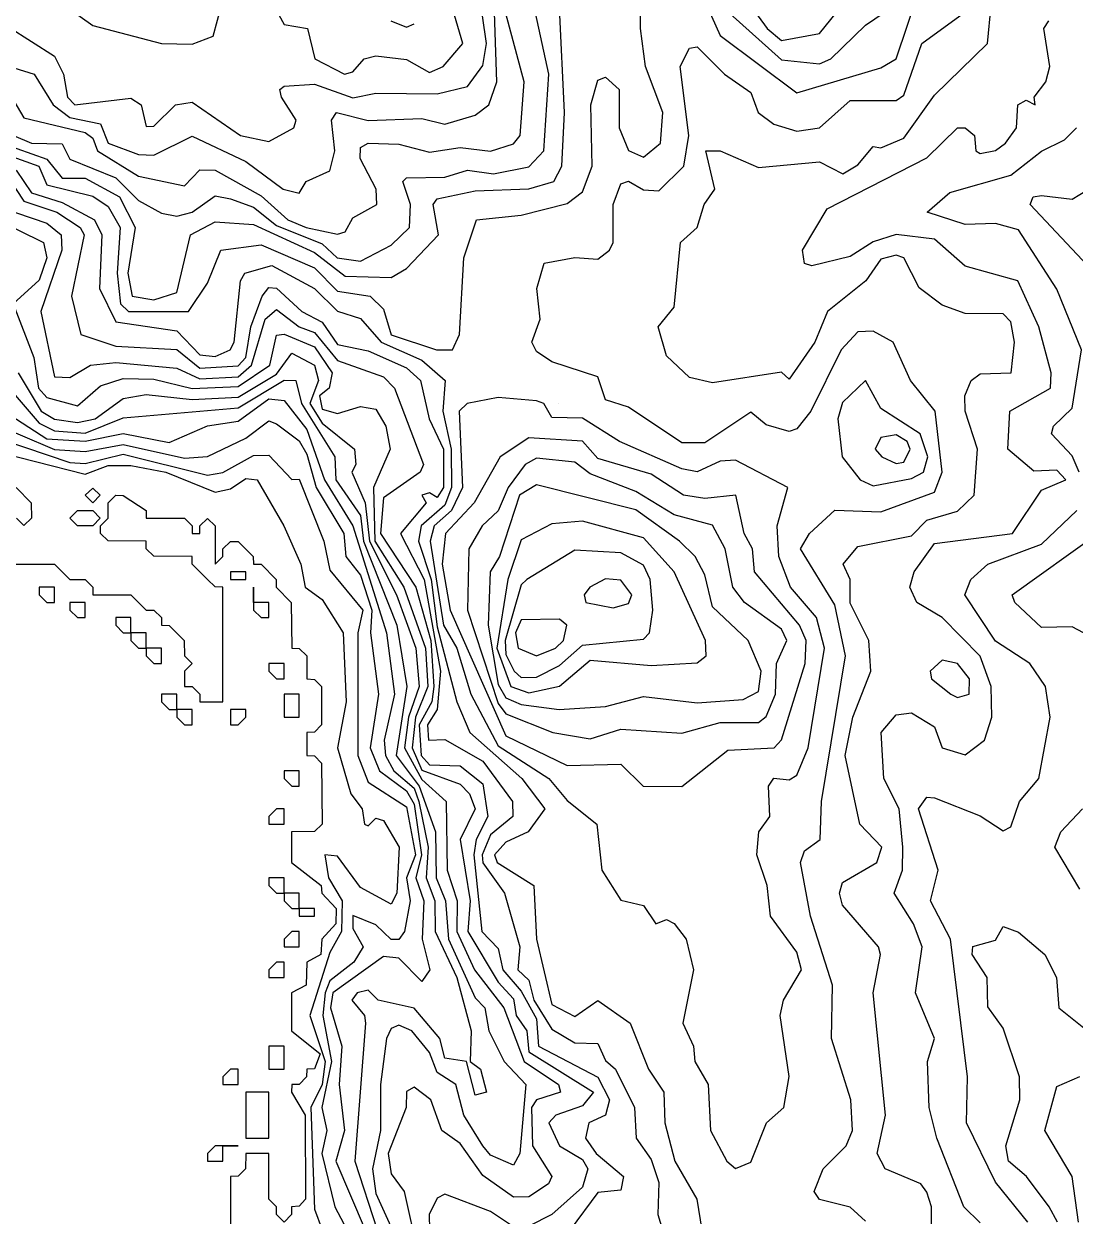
# Model space of a CAD drawing. Header units: metres. Extents: x 310028 to 360472, y 4137098 to 4159193.
# Drawn here: x 351607 to 353668, y 4146484 to 4148821 of the extents above; entities that cross this region are included whole.
import ezdxf

# ---------------------------------------------------------------- set-up
doc = ezdxf.new("R2010")
doc.units = ezdxf.units.M
for name, color, linetype in [('COAST', 5, 'Continuous'), ('CONTOUR', 254, 'Continuous'), ('CONTOUR_INDEX', 33, 'Continuous')]:
    doc.layers.add(name, color=color, linetype=linetype)

msp = doc.modelspace()

# ---------------------------------------------------------------- linework, layer by layer
at = {"layer": 'COAST'}
for points in [[(351592.5, 4147912.4), (351622, 4147882.5), (351622.2, 4147852.5), (351607.5, 4147837.9), (351592.8, 4147852.5)], [(351592.5, 4147762.5), (351667.5, 4147762.3), (351697.5, 4147732.4), (351727.5, 4147732.4), (351742.4, 4147717.5), (351742.5, 4147702.5), (351817.5, 4147702.2), (351847.5, 4147672.4), (351862.5, 4147672.1), (351877.2, 4147657.5), (351877.5, 4147642.5), (351892.5, 4147642.4), (351922, 4147612.5), (351922.4, 4147582.5), (351937.5, 4147567.5), (351922.4, 4147552.5), (351922.5, 4147522.5), (351937.5, 4147522.4), (351952.5, 4147507.5), (351952.5, 4147492.5), (351997.5, 4147492.5), (351997.6, 4147717.5), (351982.5, 4147717.7), (351967.5, 4147732.5), (351937.6, 4147762.5), (351937.5, 4147777.5), (351862.5, 4147777.8), (351847.5, 4147792.5), (351847.5, 4147807.5), (351772.5, 4147807.8), (351757.6, 4147822.5), (351757.5, 4147837.5), (351772.6, 4147852.5), (351772.8, 4147882.5), (351787.5, 4147897.3), (351802.5, 4147897.2), (351847.3, 4147867.5), (351847.5, 4147852.4), (351922.5, 4147852.3), (351937.4, 4147837.5), (351937.5, 4147822.5), (351952.5, 4147822.5), (351952.6, 4147837.5), (351967.5, 4147851.9), (351982.4, 4147837.5), (351982.5, 4147762.5), (351997.5, 4147777.5), (351997.6, 4147792.5), (352012.5, 4147807), (352027.5, 4147806.6), (352057.2, 4147777.5), (352057.5, 4147762.5), (352072.5, 4147762.1), (352101.8, 4147732.5), (352102.1, 4147717.5), (352131.6, 4147687.5), (352132.5, 4147597.5), (352147.5, 4147597.3), (352161.9, 4147582.5), (352162.3, 4147537.5), (352177.5, 4147536.5), (352191.1, 4147522.5), (352191, 4147447.5), (352177.5, 4147433.3), (352162.3, 4147432.5), (352162.2, 4147402.5), (352162.3, 4147387.5), (352177.5, 4147386.6), (352190.9, 4147372.5), (352192.4, 4147252.5), (352177.5, 4147238.3), (352132.4, 4147237.5), (352132.3, 4147177.5), (352190.3, 4147132.5), (352191.8, 4147117.5), (352219.9, 4147087.5), (352219.3, 4147057.5), (352191.9, 4147027.5), (352189.7, 4146997.5), (352162.1, 4146982.5), (352160.7, 4146937.5), (352132.1, 4146922.5), (352132.1, 4146847.5), (352188.5, 4146802.5), (352177.5, 4146773.5), (352162.4, 4146772.5), (352161.8, 4146757.5), (352147.5, 4146742.7), (352132.5, 4146742.5), (352132.4, 4146727.5), (352159.1, 4146682.5), (352159.8, 4146517.5), (352147.5, 4146503.8), (352132.2, 4146502.5), (352132.1, 4146487.5), (352117.5, 4146472.5), (352103, 4146487.5), (352102.8, 4146502.5), (352088, 4146517.5), (352087.5, 4146607.6), (352042.5, 4146607.6), (352041.7, 4146577.5), (352027.5, 4146562.9), (352012.4, 4146562.5), (352012.3, 4146292.5)], [(351742.5, 4147882.6), (351727.7, 4147897.5), (351742.5, 4147911.3), (351757.3, 4147897.5), (351742.5, 4147882.6)], [(351712.5, 4147837.6), (351697.9, 4147852.5), (351712.5, 4147867.2), (351742.5, 4147867.3), (351757.4, 4147852.5), (351742.5, 4147837.7), (351712.5, 4147837.6)], [(352012.5, 4147732.5), (352042.5, 4147732.5), (352042.6, 4147747.5), (352012.5, 4147747.5), (352012.5, 4147732.5)], [(351637.5, 4147702.5), (351652.5, 4147687.5), (351667.5, 4147687.5), (351667.5, 4147717.5), (351637.5, 4147717.5), (351637.5, 4147702.5)], [(352057.5, 4147702.5), (352057.5, 4147687.5), (352057.5, 4147717.5), (352057.5, 4147702.5)], [(351697.5, 4147672.5), (351712.5, 4147657.5), (351727.5, 4147657.5), (351727.5, 4147687.5), (351697.5, 4147687.5), (351697.5, 4147672.5)], [(352057.5, 4147672.5), (352072.5, 4147657.5), (352087.5, 4147657.5), (352087.5, 4147687.5), (352057.5, 4147687.5), (352057.5, 4147672.5)], [(351787.5, 4147642.5), (351802.5, 4147627.5), (351817.5, 4147627.5), (351817.5, 4147657.5), (351787.5, 4147657.5), (351787.5, 4147642.5)], [(351817.5, 4147612.5), (351832.5, 4147597.5), (351847.5, 4147597.5), (351847.5, 4147627.5), (351817.5, 4147627.5), (351817.5, 4147612.5)], [(351847.5, 4147582.5), (351862.5, 4147567.5), (351877.5, 4147567.5), (351877.5, 4147597.5), (351847.5, 4147597.5), (351847.5, 4147582.5)], [(352087.5, 4147552.5), (352102.5, 4147537.5), (352117.5, 4147537.5), (352117.5, 4147567.5), (352087.5, 4147567.5), (352087.5, 4147552.5)], [(351877.5, 4147492.5), (351892.5, 4147477.5), (351907.5, 4147477.5), (351907.5, 4147507.5), (351877.5, 4147507.5), (351877.5, 4147492.5)], [(352117.5, 4147462.5), (352147.5, 4147462.5), (352147.5, 4147507.5), (352117.5, 4147507.5), (352117.5, 4147462.5)], [(351907.5, 4147462.5), (351922.5, 4147447.5), (351937.5, 4147447.5), (351937.5, 4147477.5), (351907.5, 4147477.5), (351907.5, 4147462.5)], [(352012.5, 4147462.5), (352012.5, 4147447.5), (352027.5, 4147447.5), (352042.5, 4147462.5), (352042.5, 4147477.5), (352012.5, 4147477.5), (352012.5, 4147462.5)], [(352117.5, 4147342.5), (352132.5, 4147327.5), (352147.5, 4147327.5), (352147.5, 4147357.5), (352117.5, 4147357.5), (352117.5, 4147342.5)], [(352087.5, 4147252.5), (352117.5, 4147252.5), (352117.5, 4147282.5), (352102.5, 4147282.5), (352087.5, 4147267.5), (352087.5, 4147252.5)], [(352087.5, 4147132.5), (352102.5, 4147117.5), (352117.5, 4147117.5), (352117.5, 4147147.5), (352087.5, 4147147.5), (352087.5, 4147132.5)], [(352117.5, 4147102.5), (352132.5, 4147087.5), (352147.5, 4147087.5), (352147.5, 4147117.5), (352117.5, 4147117.5), (352117.5, 4147102.5)], [(352147.5, 4147072.5), (352177.5, 4147072.5), (352177.5, 4147087.5), (352147.5, 4147087.5), (352147.5, 4147072.5)], [(352117.5, 4147012.5), (352147.5, 4147012.5), (352147.5, 4147042.5), (352132.5, 4147042.5), (352117.5, 4147027.5), (352117.5, 4147012.5)], [(352087.5, 4146952.5), (352117.5, 4146952.5), (352117.5, 4146982.5), (352102.5, 4146982.5), (352087.5, 4146967.5), (352087.5, 4146952.5)], [(352087.5, 4146772.5), (352117.5, 4146772.5), (352117.5, 4146817.5), (352087.5, 4146817.5), (352087.5, 4146772.5)], [(351997.5, 4146742.5), (352027.5, 4146742.5), (352027.5, 4146772.5), (352012.5, 4146772.5), (351997.5, 4146757.5), (351997.5, 4146742.5)], [(352042.4, 4146637.5), (352087.6, 4146637.5), (352087.5, 4146727.6), (352042.4, 4146727.5), (352042.4, 4146637.5)], [(351967.5, 4146592.5), (351997.5, 4146592.5), (351997.5, 4146622.5), (351982.5, 4146622.5), (351967.5, 4146607.5), (351967.5, 4146592.5)], [(351997.5, 4146622.5), (352027.5, 4146622.5), (351997.5, 4146622.5)]]:
    msp.add_lwpolyline(points, dxfattribs=at)
at = {"layer": 'CONTOUR'}
for points, elevation in [([(352416.1, 4148182.5), (352447.5, 4148182.2), (352461.2, 4148212.5), (352470.3, 4148362.5), (352494.9, 4148437.5), (352582.5, 4148446.6), (352672.5, 4148469.5), (352702.5, 4148491.9), (352721.5, 4148542.5), (352719.1, 4148662.5), (352732.5, 4148710.8), (352747.5, 4148716.7), (352774.2, 4148692.5), (352774.6, 4148617.5), (352792.5, 4148573.2), (352822.5, 4148559.9), (352855.3, 4148587.5), (352859.9, 4148647.5), (352826.4, 4148737.5), (352816, 4148812.5), (352818.4, 4148977.5)], 110), ([(351592.5, 4148868), (351697.5, 4148850.4), (351742.5, 4148818.4), (351877.5, 4148782.8), (351937.5, 4148781.5), (351978.8, 4148797.5), (352012.5, 4148923.5), (352027.5, 4148936.1), (352042.5, 4148931.8), (352072.5, 4148902.4), (352117.5, 4148820), (352163.3, 4148812.5), (352178.1, 4148752.5), (352236, 4148722.5)], 170), ([(352972.5, 4148939), (353064.6, 4148812.5), (353092.5, 4148788.8), (353167.5, 4148802.1), (353211.6, 4148857.5)], 130), ([(352221.5, 4148362.5), (352267.5, 4148356.4), (352327.5, 4148387.8), (352363.3, 4148422.5), (352365.3, 4148467.5), (352350.5, 4148512.5), (352357.5, 4148519.7), (352432.5, 4148520.9), (352477.5, 4148534.6), (352528.1, 4148527.5), (352597.5, 4148541.4), (352626.5, 4148572.5), (352636.5, 4148722.5), (352597.5, 4148903.8)], 130), ([(352927.5, 4148899.8), (352972.5, 4148798.6), (353122.5, 4148686), (353287.5, 4148735.4), (353317.5, 4148752.8), (353362.8, 4148887.5)], 110), ([(352032.2, 4148602.5), (352087.5, 4148590.7), (352136.5, 4148617.5), (352141.2, 4148632.5), (352112.5, 4148677.5), (352109.3, 4148692.5), (352117.5, 4148699.4), (352177.5, 4148702.9), (352252.5, 4148676.2), (352297.5, 4148685.8), (352417.5, 4148684), (352477.5, 4148698.8), (352507.5, 4148739.4), (352514.3, 4148782.5), (352499.4, 4148887.5)], 160), ([(351819.8, 4148287.5), (351862.5, 4148280.3), (351907.5, 4148294.6), (351934.3, 4148407.5), (351982.5, 4148433), (352057.5, 4148428), (352177.5, 4148373.3), (352237.5, 4148326.9), (352327.5, 4148324.1), (352357.5, 4148341.7), (352420.1, 4148407.5), (352409.7, 4148467.5), (352417.5, 4148478.4), (352492.5, 4148493.9), (352597.5, 4148498.2), (352646.4, 4148512.5), (352661.9, 4148542.5), (352667.5, 4148647.5), (352657.5, 4148852.7)], 120), ([(352236, 4148722.5), (352252.5, 4148727.3), (352274.5, 4148752.5), (352297.5, 4148758.9), (352357.5, 4148751.4), (352402.5, 4148726), (352429.7, 4148737.5), (352467.8, 4148782.5), (352442, 4148872.5)], 170), ([(353386.5, 4146442.5), (353386.5, 4146502.5), (353377.5, 4146531.4), (353365.9, 4146547.5), (353295.9, 4146577.5), (353280.2, 4146607.5), (353296.4, 4146682.5), (353272.7, 4146922.5), (353286.5, 4146997.5), (353283.1, 4147012.5), (353212.5, 4147094), (353206.2, 4147117.5), (353212.5, 4147138.3), (353279.5, 4147177.5), (353289.3, 4147207.5), (353246.6, 4147252.5), (353217.8, 4147387.5), (353232.8, 4147462.5), (353267.6, 4147552.5), (353264, 4147612.5), (353227.5, 4147686), (353227.1, 4147732.5), (353213.8, 4147762.5), (353242.5, 4147796.9), (353347.5, 4147818), (353377.5, 4147848.4), (353437.5, 4147866.2), (353470.7, 4147897.5), (353477, 4147987.5), (353452.8, 4148062.5), (353452, 4148092.5), (353464.8, 4148122.5), (353482.5, 4148135.4), (353543, 4148137.5), (353549.3, 4148197.5), (353542.5, 4148237.2), (353527.5, 4148252.7), (353452.5, 4148253.8), (353407.5, 4148270.1), (353362.5, 4148304.1), (353332.8, 4148362.5), (353317.5, 4148367.8), (353287.5, 4148359.9), (353258.2, 4148317.5), (353183.1, 4148257.5), (353158.1, 4148197.5), (353107.5, 4148124.7), (353092.5, 4148138.5), (352957.5, 4148118), (352912.5, 4148128.4), (352867.5, 4148170.8), (352850.9, 4148227.5), (352882.5, 4148265.8), (352894.6, 4148392.5), (352927.5, 4148422.2), (352940.9, 4148467.5), (352961.8, 4148497.5), (352944.7, 4148572.5), (352972.5, 4148572.2), (353047.5, 4148539.7), (353167.5, 4148551), (353212.7, 4148527.5), (353242.5, 4148545), (353272.5, 4148581), (353287.5, 4148578.2), (353332.5, 4148597.5), (353392.5, 4148681.3), (353496.8, 4148782.5), (353503.7, 4148857.5)], 90), ([(352972.5, 4148858.5), (353092.5, 4148750.6), (353167.5, 4148743.1), (353189.2, 4148752.5), (353257.5, 4148818.6), (353314.2, 4148857.5)], 120), ([(352160.7, 4148422.5), (352222.5, 4148409.1), (352237.5, 4148413.8), (352252.5, 4148441.1), (352299.2, 4148467.5), (352298.1, 4148497.5), (352266.9, 4148557.5), (352267.5, 4148578.7), (352282.5, 4148587.3), (352342.5, 4148585.5), (352402.5, 4148569.6), (352462.5, 4148578.9), (352522.5, 4148571.9), (352567.5, 4148586.4), (352580.4, 4148602.5), (352588.1, 4148707.5), (352552.5, 4148841.6)], 140), ([(351577.5, 4148815.2), (351667.5, 4148758.2), (351685.4, 4148722.5), (351693, 4148677.5), (351707.7, 4148662.5), (351817.5, 4148675.9), (351837.6, 4148662.5), (351847.5, 4148620.2), (351862.5, 4148620.8), (351904.8, 4148662.5), (351937.5, 4148667.6), (352032.2, 4148602.5)], 160), ([(352326.9, 4148827.5), (352357.5, 4148814.8), (352372.5, 4148821.6)], 180), ([(353482.5, 4146471.3), (353450.3, 4146502.5), (353397.3, 4146637.5), (353382, 4146697.5), (353378.8, 4146787.5), (353392.4, 4146832.5), (353355.3, 4146922.5), (353368.3, 4147012.5), (353351.8, 4147057.5), (353313.4, 4147117.5), (353330.1, 4147162.5), (353330.6, 4147207.5), (353323.1, 4147282.5), (353293.2, 4147342.5), (353288.1, 4147432.5), (353317.5, 4147467), (353347.5, 4147471), (353392.5, 4147443.7), (353407.5, 4147402.1), (353452.5, 4147388.5), (353490.4, 4147417.5), (353505.1, 4147462.5), (353503.6, 4147522.5), (353482.5, 4147582.3), (353407.6, 4147657.5), (353357.9, 4147687.5), (353344.6, 4147717.5), (353352.5, 4147747.5), (353392.5, 4147802.9), (353545.4, 4147822.5), (353602.5, 4147907.1), (353649.9, 4147927.5), (353632.5, 4147946.4), (353587.5, 4147944.6), (353536.6, 4147987.5), (353540.5, 4148062.5), (353619.8, 4148107.5), (353621.3, 4148137.5), (353597.4, 4148227.5), (353555.8, 4148317.5), (353452.5, 4148346.5), (353392.5, 4148399.5), (353317.5, 4148408.6), (353272.5, 4148394.1), (353227.5, 4148365.6), (353152.5, 4148346.8), (353137.5, 4148351.6), (353134, 4148377.5), (353182.5, 4148458.6), (353377.5, 4148558.6), (353437.5, 4148617.5), (353452.5, 4148617.4), (353470.9, 4148602.5), (353473.9, 4148572.5), (353482.5, 4148567.5), (353512.5, 4148572.9), (353531.8, 4148587.5), (353553.4, 4148617.5), (353556.2, 4148662.5), (353572.5, 4148671.9), (353589.9, 4148662.5), (353588, 4148677.5), (353610.6, 4148707.5), (353618.6, 4148737.5), (353606.9, 4148812.5), (353616.8, 4148827.5)], 80), ([(351574.9, 4148692.5), (351607.5, 4148637.1), (351727.5, 4148608.4), (351742.5, 4148597.3), (351751.6, 4148572.5), (351832.5, 4148523), (351922.5, 4148503.8), (351952.5, 4148535), (351982.5, 4148534.7), (352072.5, 4148484.1), (352124.7, 4148437.5), (352160.7, 4148422.5)], 140), ([(351587.2, 4148602.5), (351622.5, 4148587.8), (351682.5, 4148586.4), (351697.5, 4148556), (351787.5, 4148519.5), (351832.5, 4148475.3), (351877.5, 4148450), (351907.5, 4148444.6), (351937.5, 4148452), (351982.5, 4148484.3), (352012.5, 4148478.6), (352057.5, 4148462), (352102.5, 4148426), (352192.5, 4148390.2), (352221.5, 4148362.5)], 130), ([(353676.4, 4147942.5), (353662.5, 4147974.8), (353622.2, 4148017.5), (353626.2, 4148032.5), (353662.5, 4148067.8), (353680.8, 4148182.5), (353632.5, 4148301.3), (353557.5, 4148417.7), (353512.5, 4148430.1), (353452.5, 4148428.2), (353378.4, 4148452.5), (353422.5, 4148490.7), (353542.5, 4148524.6), (353602.5, 4148572.1), (353647.5, 4148594.3), (353670.8, 4148617.5)], 70), ([(351532.5, 4148579.9), (351636.6, 4148542.5), (351652.5, 4148505.7), (351742.5, 4148483.3), (351772.5, 4148463.4), (351796.6, 4148422.5), (351790.4, 4148332.5), (351797, 4148272.5), (351812.6, 4148257.5), (351930, 4148257.5), (351967.5, 4148313.4), (351993.4, 4148377.5), (352072.5, 4148388.5), (352177.5, 4148343.3), (352222.5, 4148297.5), (352286.2, 4148287.5), (352312.5, 4148261.9), (352327.5, 4148211.9), (352416.1, 4148182.5)], 110), ([(351564.4, 4148587.5), (351652.5, 4148555.9), (351682.5, 4148519), (351727.5, 4148518.8), (351794.9, 4148482.5), (351825.5, 4148422.5), (351811.4, 4148332.5), (351819.8, 4148287.5)], 120), ([(351577.5, 4148519.3), (351607.5, 4148473.7), (351671.9, 4148452.5), (351717.6, 4148422.5), (351725.4, 4148407.5), (351700.7, 4148287.5), (351719.5, 4148212.5), (351787.5, 4148189.4), (351907.5, 4148183.1), (351952.5, 4148146.2), (352027.5, 4148151.2), (352042.9, 4148167.5), (352052.5, 4148227.5), (352074.9, 4148287.5), (352087.5, 4148304.3), (352102.5, 4148303.4), (352152.6, 4148257.5), (352192.5, 4148236.9), (352222.5, 4148192.7), (352282.5, 4148180.4), (352357.5, 4148147.2), (352384.8, 4148122.5), (352401.9, 4148047.5), (352429.9, 4147987.5), (352430.4, 4147912.5), (352417.5, 4147893), (352402.5, 4147902.1), (352387.5, 4147897.7), (352395.9, 4147882.5), (352345.6, 4147822.5), (352392.4, 4147732.5), (352424, 4147552.5), (352417.8, 4147477.5), (352398.7, 4147447.5), (352401, 4147417.5), (352432.5, 4147418.9), (352507.5, 4147376.2), (352565.1, 4147297.5), (352566.1, 4147267.5), (352522.5, 4147231.8), (352505.8, 4147192.5), (352507.5, 4147176.8), (352549.5, 4147117.5), (352579.6, 4147012.5), (352575.8, 4146967.5), (352597.5, 4146947.1), (352607.2, 4146907.5), (352642.5, 4146851), (352687.5, 4146823.9), (352732.5, 4146822.6), (352747.5, 4146789.8), (352767.4, 4146772.5), (352804.5, 4146697.5), (352807.7, 4146637.5), (352837.5, 4146595.8), (352852.5, 4146550.2), (352850.6, 4146487.5), (352859.6, 4146457.5)], 90), ([(353692.5, 4148347.4), (353580.2, 4148467.5), (353586, 4148482.5), (353602.5, 4148485.2), (353662.5, 4148477.9), (353707.5, 4148505.2)], 60), ([(351562.5, 4148461.7), (351652.5, 4148430.7), (351680.5, 4148407.5), (351681.8, 4148377.5), (351640.7, 4148257.5), (351667.5, 4148129.8), (351697.5, 4148128), (351738.4, 4148152.5), (351787.5, 4148157.9), (351907.5, 4148146.4), (351952.5, 4148125.7), (352027.5, 4148129.7), (352053.5, 4148152.5), (352080.5, 4148242.5), (352102.5, 4148261.6), (352147.2, 4148227.5), (352177.5, 4148216.7), (352222.5, 4148161.5), (352312.5, 4148129.8), (352334, 4148107.5), (352391.1, 4147957.5), (352384.1, 4147942.5), (352312.5, 4147892.4), (352306.7, 4147822.5), (352376.1, 4147717.5), (352405.2, 4147612.5), (352411.3, 4147522.5), (352407.3, 4147492.5), (352382.6, 4147447.5), (352386.4, 4147387.5), (352402.5, 4147369.3), (352462.5, 4147367.2), (352507.5, 4147331.7), (352517.1, 4147267.5), (352494.1, 4147222.5), (352489.7, 4147192.5), (352505.5, 4147042.5), (352537.5, 4147008.9), (352546.7, 4146967.5), (352582.5, 4146925.7), (352612.5, 4146871), (352616.3, 4146817.5), (352732.5, 4146757.2), (352755.8, 4146712.5), (352747.8, 4146682.5), (352715, 4146667.5), (352708.2, 4146637.5), (352729.4, 4146607.5), (352783, 4146562.5), (352777.5, 4146535.5), (352732.5, 4146530.6), (352678.4, 4146457.5)], 80), ([(351547.5, 4148440.9), (351646.2, 4148392.5), (351652.6, 4148362.5), (351637.5, 4148318.9), (351586.3, 4148272.5), (351626.9, 4148167.5), (351636.1, 4148107.5), (351652.5, 4148088.9), (351712.5, 4148072.6), (351757.5, 4148111.9), (351802.5, 4148126.4), (351862.5, 4148125.2), (351937.5, 4148106.9), (352027.5, 4148110.4), (352089.5, 4148152.5), (352102.5, 4148211), (352117.5, 4148213.3), (352177.5, 4148188.3), (352212, 4148137.5), (352205.8, 4148107.5), (352186.9, 4148092.5), (352192.5, 4148066.3), (352222.5, 4148057.5), (352267.5, 4148071.2), (352297.5, 4148066.2), (352316.9, 4148032.5), (352325.9, 4147987.5), (352293, 4147912.5), (352295.5, 4147807.5), (352352.3, 4147717.5), (352395, 4147597.5), (352399.6, 4147522.5), (352375.4, 4147462.5), (352368.9, 4147402.5), (352387.5, 4147358.8), (352462.5, 4147331.4), (352481.3, 4147312.5), (352492.2, 4147282.5), (352462.8, 4147222.5), (352482.3, 4147102.5), (352477.7, 4147042.5), (352537.5, 4146943.4), (352567.5, 4146910.6), (352572.6, 4146877.5), (352593.6, 4146847.5), (352597.5, 4146806.3), (352724.3, 4146727.5), (352702.5, 4146700.9), (352650.5, 4146682.5), (352636.4, 4146667.5), (352657.7, 4146622.5), (352702.5, 4146595.5), (352712.9, 4146577.5), (352702.5, 4146541.3), (352642.5, 4146487.8), (352597.5, 4146464.9)], 70), ([(351596.5, 4148137.5), (351641.6, 4148062.5), (351667.5, 4148046.3), (351712.5, 4148039.9), (351747.6, 4148047.5), (351802.5, 4148087.2), (351847.5, 4148095.2), (351937.5, 4148085.3), (352027.5, 4148089.4), (352102.5, 4148135), (352132.5, 4148176), (352177.3, 4148152.5), (352184.8, 4148122.5), (352168.1, 4148077.5), (352192.5, 4148038.6), (352255.4, 4147987.5), (352258.6, 4147957.5), (352250.5, 4147942.5), (352276.3, 4147882.5), (352285.2, 4147807.5), (352337.9, 4147702.5), (352375.9, 4147597.5), (352382.5, 4147522.5), (352361.6, 4147462.5), (352353.6, 4147402.5), (352387.5, 4147340.4), (352435.6, 4147297.5), (352437.6, 4147162.5), (352456.8, 4147102.5), (352456.6, 4147042.5), (352490.7, 4146967.5), (352548.3, 4146892.5), (352588.2, 4146787.5), (352655.3, 4146742.5), (352659.8, 4146727.5), (352612.5, 4146712.7), (352602.9, 4146697.5), (352604.7, 4146622.5), (352642.4, 4146562.5), (352636.2, 4146547.5), (352597.5, 4146522.4), (352567.5, 4146521.7), (352507.5, 4146564.3), (352462.5, 4146626.6), (352426.8, 4146652.5), (352405, 4146712.5), (352372.5, 4146737.6), (352357.5, 4146729.1), (352356.8, 4146697.5), (352321.6, 4146607.5), (352327.5, 4146567.2), (352352.9, 4146532.5), (352379.5, 4146412.5)], 60), ([(353246.7, 4147927.5), (353272.5, 4147916.1), (353347.5, 4147930.1), (353371.4, 4147942.5), (353379.8, 4147972.5), (353364.8, 4148017.5), (353287.5, 4148067.3), (353257.5, 4148122.1), (353212.5, 4148079), (353202.9, 4148047.5), (353211.7, 4147972.5), (353246.7, 4147927.5)], 110), ([(351569.2, 4148062.5), (351652.5, 4148007.9), (351727.5, 4148003.1), (351802.5, 4148018.2), (351892.5, 4148001), (351967.5, 4148033.7), (352027.5, 4148042.8), (352087.5, 4148086.7), (352117.5, 4148083.3), (352162.5, 4148026.4), (352196.8, 4147927.5), (352252.1, 4147837.5), (352318.6, 4147627.5), (352334.4, 4147507.5), (352313.6, 4147417.5), (352316.5, 4147387.5), (352332.7, 4147357.5), (352372.5, 4147323.2), (352382.1, 4147297.5), (352400.4, 4147207.5), (352395.9, 4147147.5), (352413, 4147102.5), (352413.5, 4147042.5), (352456.3, 4146952.5), (352484.6, 4146847.5), (352482.1, 4146787.5), (352502.5, 4146772.5), (352514.6, 4146727.5), (352492.5, 4146721.5), (352474.9, 4146787.5), (352432.5, 4146794), (352422.7, 4146832.5), (352372.5, 4146891.9), (352301.9, 4146907.5), (352282.5, 4146927.5), (352261.1, 4146922.5), (352250.7, 4146907.5), (352275.4, 4146877.5), (352277.2, 4146862.5), (352256.1, 4146592.5), (352299.9, 4146457.5)], 40), ([(352985.5, 4146592.5), (353002.5, 4146577.6), (353032.5, 4146590.4), (353063.1, 4146667.5), (353097.2, 4146697.5), (353107.5, 4146758.1), (353089.8, 4146877.5), (353096.7, 4146907.5), (353131.7, 4146967.5), (353122.5, 4147001.7), (353071.1, 4147072.5), (353064.6, 4147132.5), (353044.3, 4147192.5), (353048.1, 4147237.5), (353070, 4147267.5), (353067, 4147327.5), (353077.5, 4147342.7), (353107.5, 4147339.4), (353122.5, 4147348.8), (353145.1, 4147402.5), (353177.1, 4147597.5), (353161.4, 4147657.5), (353110.4, 4147717.5), (353087.8, 4147777.5), (353084.4, 4147837.5), (353105.1, 4147912.5), (353002.5, 4147966.4), (352972.5, 4147964.4), (352927.5, 4147943.5), (352897.5, 4147949.2), (352775, 4148002.5), (352702.5, 4148048.8), (352642.5, 4148049.5), (352626.6, 4148077.5), (352612.5, 4148082.4), (352537.5, 4148089), (352476.7, 4148077.5), (352460.8, 4148062.5), (352467.4, 4147912.5), (352446.1, 4147867.5), (352411.6, 4147837.5), (352403.7, 4147807.5), (352430.3, 4147642.5), (352456, 4147597.5), (352483.5, 4147507.5), (352537.5, 4147406.4), (352636.5, 4147342.5), (352672.5, 4147299.1), (352730.4, 4147252.5), (352740.2, 4147162.5), (352777.5, 4147103.5), (352822.5, 4147093.5), (352846.5, 4147057.5), (352867.5, 4147065.9), (352882.5, 4147058), (352906, 4147027.5), (352919.9, 4146967.5), (352899.1, 4146862.5), (352920.1, 4146817.5), (352922.8, 4146787.5), (352949.3, 4146742.5), (352953.5, 4146652.5), (352985.5, 4146592.5)], 110), ([(352655.4, 4148077.5), (352655.4, 4148077.5)], 110), ([(351532.5, 4148044.3), (351667.5, 4147986.9), (351727.5, 4147983), (351802.5, 4147996.8), (351922.5, 4147970.4), (351967.5, 4147973.6), (352042.5, 4148009.1), (352087.5, 4148043.5), (352102.5, 4148037.1), (352147.5, 4148004.1), (352162.5, 4147978.2), (352180.6, 4147912.5), (352234.6, 4147822.5), (352238.9, 4147777.5), (352267.5, 4147740.8), (352289.8, 4147672.5), (352287.1, 4147627.5), (352302.9, 4147507.5), (352286.7, 4147402.5), (352305, 4147357.5), (352357.5, 4147318.2), (352372.5, 4147292.2), (352386.7, 4147192.5), (352376.1, 4147147.5), (352391.4, 4147102.5), (352388.5, 4147027.5), (352403.4, 4146967.5), (352387.5, 4146944.6), (352342.5, 4146990.3), (352312.5, 4146993.6), (352212.9, 4146922.5), (352208.5, 4146892.5), (352230.6, 4146817.5), (352225.7, 4146742.5), (352236.1, 4146652.5), (352218.8, 4146592.5), (352276.8, 4146457.5)], 30), ([(351517.5, 4148022.5), (351697.5, 4147961.9), (351727.5, 4147959.8), (351802.5, 4147978.2), (351967.5, 4147937), (351997.5, 4147941.9), (352057.5, 4147975.2), (352087.5, 4147976.2), (352132.5, 4147928.5), (352147.5, 4147929.2), (352195.4, 4147807.5), (352207.5, 4147750.3), (352271.9, 4147672.5), (352261.9, 4147627.5), (352262.1, 4147387.5), (352282.5, 4147334.8), (352357.5, 4147286.5), (352375.4, 4147192.5), (352357.4, 4147147.5), (352365, 4147102.5), (352353.8, 4147042.5), (352342.5, 4147026.8), (352327.5, 4147026.8), (352297.5, 4147055.4), (352252.5, 4147073.9), (352252.5, 4147048.2), (352272.6, 4147012.5), (352254.5, 4146982.5), (352207.5, 4146945.6), (352198.1, 4146922.5), (352193.6, 4146877.5), (352210.7, 4146787.5), (352191.4, 4146697.5), (352201.7, 4146652.5), (352191.9, 4146607.5), (352217.2, 4146502.5), (352252.5, 4146436)], 20), ([(353289.4, 4147972.5), (353317.5, 4147959.4), (353332.5, 4147962.4), (353344.7, 4147987.5), (353339.2, 4148002.5), (353317.5, 4148015.7), (353287.5, 4148010.6), (353276.5, 4147987.5), (353289.4, 4147972.5)], 120), ([(351532.5, 4147988.1), (351727.5, 4147938.8), (351772.5, 4147955.9), (351817.5, 4147956), (351886, 4147942.5), (351982.5, 4147903.3), (352012.5, 4147910.3), (352042.5, 4147930.5), (352064.8, 4147927.5), (352117.4, 4147837.5), (352150.5, 4147762.5), (352159, 4147717.5), (352192.5, 4147693.1), (352233.3, 4147627.5), (352239.4, 4147492.5), (352222.2, 4147402.5), (352248.2, 4147312.5), (352270.9, 4147282.5), (352275.3, 4147252.5), (352282.5, 4147249.3), (352297.5, 4147264.3), (352312.5, 4147260.2), (352343.5, 4147207.5), (352338.7, 4147117.5), (352327.5, 4147096), (352267.5, 4147128.3), (352222.5, 4147190.2), (352197.6, 4147192.5), (352204.4, 4147147.5), (352231.6, 4147102.5), (352230.5, 4147042.5), (352207.5, 4147001.5), (352167.8, 4146877.5), (352198.4, 4146787.5), (352192, 4146742.5), (352170.3, 4146697.5), (352177.5, 4146498.3), (352192.5, 4146457.5)], 10), ([(352821.5, 4147327.5), (352897.5, 4147326.6), (352987.5, 4147397.8), (353078.3, 4147402.5), (353092.5, 4147418.2), (353139.3, 4147567.5), (353141.4, 4147612.5), (353127.7, 4147642.5), (353039.7, 4147747.5), (353036, 4147792.5), (353019.3, 4147822.5), (353003.3, 4147897.5), (352942.5, 4147891.2), (352900.8, 4147897.5), (352837.5, 4147938.7), (352732.5, 4147969.2), (352702.5, 4148003.3), (352597.5, 4148009.7), (352541.1, 4147972.5), (352490.3, 4147882.5), (352434, 4147822.5), (352427.5, 4147762.5), (352442.9, 4147672.5), (352552.5, 4147426), (352672.5, 4147367.8), (352777.5, 4147370.5), (352821.5, 4147327.5)], 120), ([(352644.2, 4147432.5), (352717.5, 4147419.7), (352777.5, 4147438.9), (352897.5, 4147431.3), (352972.5, 4147452), (353047.5, 4147452), (353062.5, 4147463.6), (353080.7, 4147507.5), (353083.2, 4147567.5), (353103.2, 4147612.5), (353092.5, 4147634.7), (353020.1, 4147687.5), (352997.3, 4147717.5), (352982.4, 4147792.5), (352957.5, 4147838.5), (352882.5, 4147859.2), (352807.5, 4147905), (352717.5, 4147939.3), (352687.5, 4147962.5), (352612.5, 4147970.2), (352590, 4147957.5), (352556.8, 4147912.5), (352537.5, 4147867), (352506, 4147837.5), (352479.6, 4147792.5), (352477, 4147672.5), (352537.5, 4147489.4), (352552.5, 4147468.7), (352644.2, 4147432.5)], 130), ([(352656.9, 4147477.5), (352747.5, 4147483.2), (352822.5, 4147503.3), (352927.5, 4147490.6), (353017.5, 4147497.2), (353047.5, 4147512.5), (353053, 4147552.5), (353027.1, 4147612.5), (352957.5, 4147678.4), (352942.5, 4147741.7), (352923.8, 4147777.5), (352892.9, 4147807.5), (352807.5, 4147868.6), (352612.5, 4147917.7), (352579.3, 4147897.5), (352540.2, 4147777.5), (352521.3, 4147747.5), (352517.4, 4147642.5), (352537.5, 4147526.6), (352552.5, 4147500.3), (352582.5, 4147487.2), (352656.9, 4147477.5)], 140), ([(353575.8, 4146472.5), (353512.5, 4146550.9), (353455.5, 4146667.5), (353457.5, 4146757.5), (353424.3, 4147027.5), (353385.1, 4147102.5), (353399.9, 4147162.5), (353361.3, 4147282.5), (353377.5, 4147305.5), (353392.5, 4147304.5), (353482.5, 4147269.3), (353527.5, 4147239.7), (353542.5, 4147247.6), (353559.5, 4147297.5), (353597.2, 4147342.5), (353619.5, 4147462.5), (353610, 4147522.5), (353579.5, 4147567.5), (353512.5, 4147611.4), (353451.9, 4147702.5), (353464.1, 4147732.5), (353497.5, 4147762.3), (353602.5, 4147801.6), (353671.5, 4147867.5)], 70), ([(353684.5, 4147627.5), (353662.5, 4147639.6), (353602.5, 4147638), (353550, 4147687.5), (353545, 4147702.5), (353712.9, 4147822.5)], 60), ([(352568.7, 4147552.5), (352582.5, 4147540.3), (352612.5, 4147541), (352657.5, 4147563.8), (352702.5, 4147603.3), (352822.5, 4147615.3), (352833.9, 4147627.5), (352840.3, 4147672.5), (352835.2, 4147732.5), (352822.5, 4147760.4), (352777.5, 4147784.6), (352687.5, 4147789.5), (352593.2, 4147732.5), (352582.5, 4147722), (352550.7, 4147612.5), (352552.5, 4147585.5), (352568.7, 4147552.5)], 160), ([(352709.2, 4147687.5), (352762.5, 4147676.6), (352792.5, 4147685.1), (352799.4, 4147702.5), (352777.5, 4147731.1), (352747.5, 4147733.3), (352717.1, 4147717.5), (352705.9, 4147702.5), (352709.2, 4147687.5)], 170), ([(352576.8, 4147597.5), (352612.5, 4147583), (352649.4, 4147597.5), (352665.1, 4147612.5), (352671.9, 4147642.5), (352657.5, 4147654.3), (352582.5, 4147653.3), (352571.4, 4147627.5), (352576.8, 4147597.5)], 170), ([(353424.8, 4147507.5), (353437.5, 4147501.1), (353460.5, 4147507.5), (353461.2, 4147537.5), (353437.5, 4147567.4), (353407.5, 4147574.4), (353384.1, 4147552.5), (353387.1, 4147537.5), (353424.8, 4147507.5)], 90), ([(353677.5, 4147125.5), (353628.4, 4147207.5), (353640, 4147237.5), (353682.9, 4147282.5)], 60), ([(353634, 4146472.5), (353617.5, 4146502.5), (353572.8, 4146562.5), (353537.9, 4146592.5), (353532.6, 4146622.5), (353559.8, 4146712.5), (353559.3, 4146757.5), (353527.5, 4146853.2), (353497.5, 4146894.5), (353496, 4146952.5), (353466.2, 4146997.5), (353467.5, 4147012.7), (353512.5, 4147025.4), (353527.5, 4147052.2), (353557.5, 4147041.2), (353609, 4146997.5), (353631.7, 4146952.5), (353636.4, 4146892.5), (353737.5, 4146811.7)], 60), ([(352567.5, 4146463.5), (352522.5, 4146493.6), (352432.5, 4146527.5), (352417.5, 4146519.6), (352402.3, 4146487.5), (352403, 4146457.5)], 70)]:
    msp.add_lwpolyline(points, dxfattribs=dict(at, elevation=elevation))
at = {"layer": 'CONTOUR_INDEX'}
for points, elevation in [([(352115.7, 4148497.5), (352147.5, 4148489.6), (352160.7, 4148512.5), (352207.5, 4148533.4), (352216.8, 4148572.5), (352210.9, 4148632.5), (352220.5, 4148647.5), (352282.5, 4148632.1), (352387.5, 4148635.9), (352432.5, 4148624.8), (352492.5, 4148642.3), (352519.1, 4148662.5), (352534.4, 4148707.5), (352527.9, 4148902.5)], 150), ([(353257.5, 4146474.8), (353227.5, 4146502), (353167.5, 4146516.9), (353157, 4146532.5), (353174.1, 4146577.5), (353219.7, 4146622.5), (353232, 4146652.5), (353228.7, 4146712.5), (353190.7, 4146832.5), (353192.4, 4146937.5), (353149.8, 4147072.5), (353129.8, 4147177.5), (353137.5, 4147200.2), (353168.4, 4147222.5), (353171.1, 4147297.5), (353218.1, 4147582.5), (353197.5, 4147682.9), (353129.9, 4147792.5), (353147.5, 4147822.5), (353197.5, 4147868.2), (353287.5, 4147864.6), (353392.5, 4147903.7), (353407.8, 4147942.5), (353394.1, 4148062.5), (353345.6, 4148122.5), (353311.5, 4148197.5), (353272.5, 4148219.2), (353242.5, 4148218), (353210, 4148182.5), (353150.3, 4148062.5), (353122.5, 4148027.8), (353107.5, 4148022.4), (353062.5, 4148035.4), (353032.5, 4148060), (352942.5, 4147999.9), (352897.5, 4148000.3), (352792.5, 4148069.9), (352747.5, 4148084.4), (352732.5, 4148129.6), (352642.5, 4148158.9), (352612.5, 4148179), (352603.3, 4148197.5), (352619.5, 4148242.5), (352613.4, 4148302.5), (352627.5, 4148352.6), (352687.5, 4148363.3), (352732.5, 4148359.8), (352755.8, 4148377.5), (352763, 4148392.5), (352762.7, 4148467.5), (352777.5, 4148508), (352792.5, 4148513.3), (352822.5, 4148495.9), (352852.5, 4148493.9), (352901.5, 4148542.5), (352910.8, 4148602.5), (352893.8, 4148737.5), (352912.5, 4148773.6), (352927.5, 4148776.3), (352981, 4148722.5), (353032.5, 4148687), (353047.2, 4148647.5), (353077.5, 4148624.6), (353122.5, 4148610.8), (353167.5, 4148617.3), (353227.5, 4148671.2), (353317.5, 4148670.9), (353332.5, 4148681.5), (353367.8, 4148782.5), (353449.5, 4148842.5)], 100), ([(351547.5, 4148747.6), (351627.9, 4148722.5), (351664.8, 4148662.5), (351697.5, 4148637.7), (351757.5, 4148625.3), (351772.5, 4148587.4), (351832.5, 4148565.5), (351862.5, 4148564.2), (351937.5, 4148601.1), (352042.5, 4148551.6), (352115.7, 4148497.5)], 150), ([(351592.5, 4148534.5), (351622.5, 4148490.2), (351682.5, 4148471.2), (351745.8, 4148437.5), (351760.2, 4148407.5), (351755.7, 4148302.5), (351787.5, 4148237.1), (351907.5, 4148219.5), (351952.5, 4148172.8), (351982.5, 4148169.5), (352011.9, 4148182.5), (352019.6, 4148197.5), (352032.2, 4148317.5), (352040.7, 4148332.5), (352093.7, 4148347.5), (352177.5, 4148302.8), (352222.5, 4148258.2), (352267.5, 4148244.1), (352307.8, 4148197.5), (352387.5, 4148161.9), (352433.7, 4148122.5), (352429, 4148062.5), (352445, 4147987.5), (352445.9, 4147912.5), (352432.5, 4147877.8), (352386.6, 4147837.5), (352381.1, 4147807.5), (352406.1, 4147732.5), (352417.5, 4147639.6), (352456, 4147492.5), (352481.5, 4147432.5), (352583.7, 4147342.5), (352628.6, 4147282.5), (352596, 4147237.5), (352552.5, 4147217.8), (352530, 4147192.5), (352535.5, 4147177.5), (352607.4, 4147132.5), (352612.2, 4147027.5), (352642.5, 4146899.6), (352687.5, 4146875.8), (352732.5, 4146906.9), (352795.8, 4146862.5), (352831.7, 4146772.5), (352862.3, 4146727.5), (352863.9, 4146667.5), (352883.6, 4146592.5), (352926.6, 4146517.5), (352943.7, 4146412.5)], 100), ([(351578.5, 4148107.5), (351637.5, 4148038.6), (351667.5, 4148023.8), (351727.5, 4148019.2), (351802.5, 4148049), (352027.5, 4148068.9), (352117.5, 4148123.1), (352140.5, 4148122.5), (352152, 4148077.5), (352217.1, 4147972.5), (352219.4, 4147927.5), (352267.5, 4147857.5), (352273.1, 4147807.5), (352338.6, 4147642.5), (352358, 4147522.5), (352337.6, 4147387.5), (352382.5, 4147327.5), (352414.7, 4147237.5), (352415.9, 4147147.5), (352434, 4147102.5), (352440.2, 4147027.5), (352492.5, 4146912.4), (352511.1, 4146892.5), (352519.1, 4146847.5), (352549, 4146787.5), (352591.6, 4146742.5), (352580, 4146607.5), (352567.5, 4146584.2), (352522.5, 4146604.1), (352507.5, 4146622.2), (352469.7, 4146682.5), (352454.1, 4146742.5), (352417.5, 4146765.8), (352402.5, 4146805.4), (352368, 4146847.5), (352342.5, 4146858.7), (352327.5, 4146852.1), (352318.1, 4146832.5), (352306.4, 4146742.5), (352306.9, 4146652.5), (352290.9, 4146577.5), (352297.5, 4146528.7), (352336.6, 4146442.5)], 50), ([(352562.2, 4147522.5), (352597.5, 4147510.1), (352657.5, 4147523.3), (352717.5, 4147574.5), (352837.5, 4147563.9), (352927.5, 4147568.7), (352944.8, 4147582.5), (352943.6, 4147612.5), (352882.2, 4147747.5), (352822.5, 4147813.7), (352702.5, 4147846.8), (352642.5, 4147841.6), (352582.5, 4147809.9), (352556.2, 4147732.5), (352534.7, 4147597.5), (352562.2, 4147522.5)], 150), ([(353675.1, 4146472.5), (353662.7, 4146562.5), (353609.1, 4146652.5), (353632.5, 4146738.8), (353677.5, 4146758.2)], 50)]:
    msp.add_lwpolyline(points, dxfattribs=dict(at, elevation=elevation))

doc.saveas('drawing.dxf')
